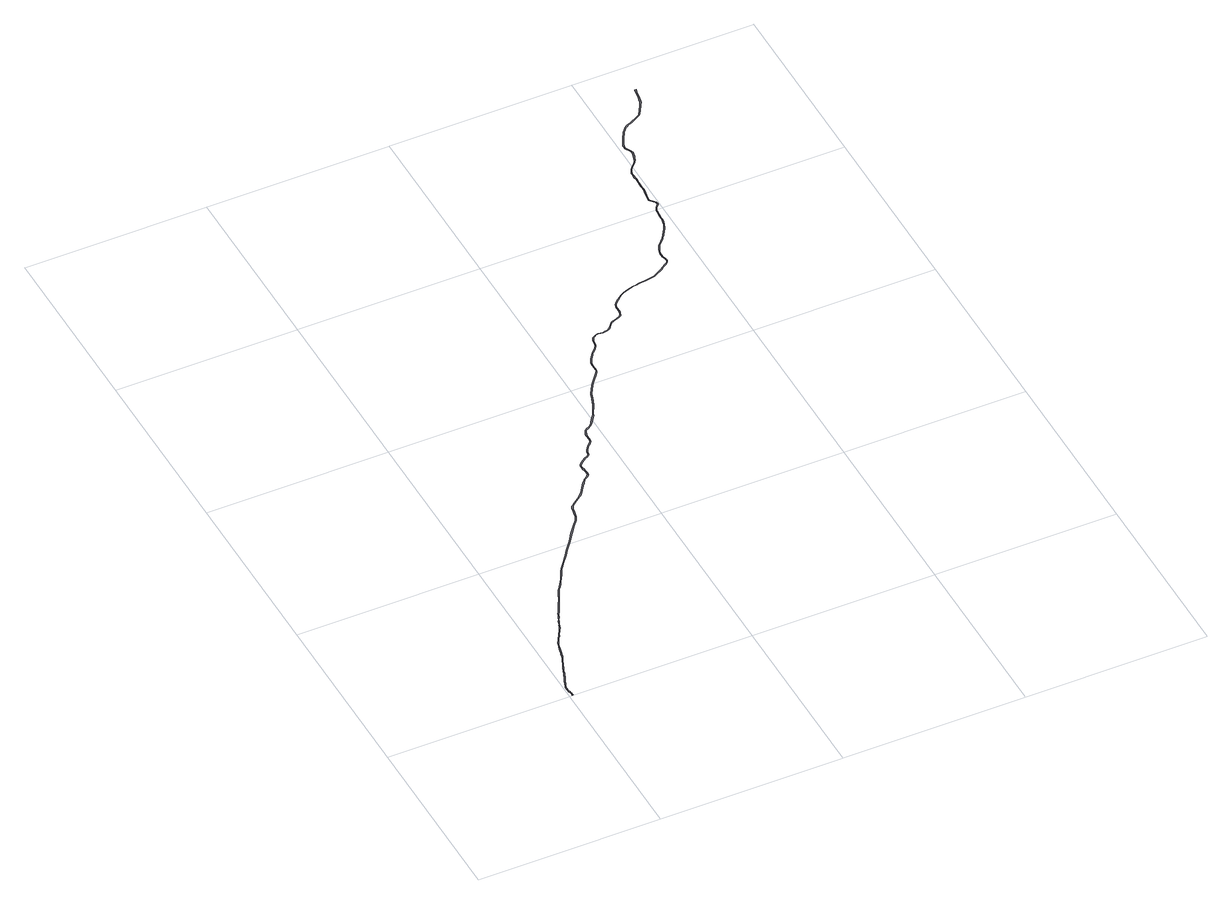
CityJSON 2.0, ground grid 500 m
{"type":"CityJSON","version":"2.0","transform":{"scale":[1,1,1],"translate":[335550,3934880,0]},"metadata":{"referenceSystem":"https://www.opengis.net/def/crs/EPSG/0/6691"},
"CityObjects":{
"road1":{"type":"Road","attributes":{"RoadStructureAttribute.sectionType":"1"},"geometry":[{"type":"MultiSurface","lod":"1","boundaries":[[[0,1,2,3,4,5,6,7,8,9,10,11,12,13,14,15,16,17,18,19,20,21,22,23,24,25,26,27,28,29,30,31,32,33,34,35,36,37,38,39,40,41,42,43,44,45,46,47,48,49,50,51,52,53,54,55,56,57,58,59,60,61,62,63,64,65,66,67,68,69,70,71,72,73,74,75,76,77,78,79,80,81,82,83,84,85,86,87,88,89,90,91,92,93,94,95,96,97,98,99,100,101,102,103,104,105,106,107,108,109,110,111,112,113,114,115,116,117,118,119,120,121,122,123,124,125,126,127,128,129,130,131,132,133,134,135,136,137,138,139,140,141,142,143,144,145,146,147,148,149,150,151,152,153,154,155,156,157,158,159,160,161,162,163,164,165,166,167,168,169,170,171,172,173,174,175,176,177,178,179,180,181,182,183,184,185,186,187,188,189,190,191,192,193,194,195,196,197,198,199,200,201,202,203,204,205,206,207,208,209,210,211,212,213,214,215,216,217,218,219,220,221,222,223,224,225,226,227,228,229,230,231,232,233,234,235,236,237,238,239,240,241,242,243,244,245,246,247,248,249,250,251,252,253,254,255,256,257,258,259,260,261,262,263,264,265,266,267,268,269,270,271,272,273,274,275,276,277,278,279,280,281,282,283,284,285,286,287,288,289,290,291,292,293,294,295,296,297,298,299,300,301,302,303,304,305,306,307,308,309,310,311,312,313,314,315,316,317,318,319,320,321,322,323,324,325,326,327,328,329,330,331,332,333,334,335,336,337,338,339,340,341,342,343,344,345,346,347,348,349,350,351,352,353,354,355,356,357,358,359,360,361,362,363,364,365,366,367,368,369,370,371,372,373,374,375,376,377,378,379,380,381,382,383,384,385,386,387,388,389,390,391,392,393,394,395,396,397,398,399,400,401,402,403,404,405,406,407,408,409,410,411,412,413,414,415,416,417,418,419,420,421,422,423,424,425,426,427,428,429,430,431,432,433,434,435,436,437,438,439,440,441,442,443,444,445,446,447,448,449,450,451,452,453,454,455,456,457,458,459,460,461,462,463,464,465,466,467,468,469,470,471,472,473,474,475,476,477,478,479,480,481,482,483,484,485,486,487,488,489,490,491,492,493,494,495,496,497,498,499,500,501,502,503,504,505,506,507,508,509,510,511,512,513,514,515,516,517,518,519,520,521,522,523,524,525,526,527,528,529,530,531,532,533,534,535,536,537,538,539,540,541,542,543,544,545,546,547,548,549,550,551,552,553,554,555,556,557,558,559,560,561,562,563,564,565,566,567,568,569,570,571,572,573,574,575,576,577,578,579,580,581,582,583,584,585,586]]]}]}
},
"vertices":[
[1132,1916,0],[1131,1911,0],[1130,1907,0],[1128,1893,0],[1124,1875,0],[1123,1871,0],[1117,1859,0],[1108,1844,0],[1100,1831,0],[1098,1829,0],[1094,1827,0],[1070,1815,0],[1060,1810,0],[1054,1807,0],[1050,1804,0],[1047,1802,0],[1043,1797,0],[1038,1791,0],[1036,1787,0],[1026,1770,0],[1022,1762,0],[1017,1752,0],[1014,1745,0],[1014,1741,0],[1014,1738,0],[1015,1733,0],[1022,1719,0],[1023,1715,0],[1023,1709,0],[1023,1708,0],[1020,1700,0],[1018,1694,0],[1016,1686,0],[1013,1680,0],[1006,1673,0],[998,1665,0],[994,1660,0],[991,1654,0],[988,1647,0],[988,1642,0],[988,1635,0],[988,1629,0],[989,1622,0],[988,1609,0],[988,1599,0],[988,1596,0],[988,1589,0],[988,1579,0],[986,1567,0],[982,1545,0],[982,1541,0],[982,1539,0],[985,1535,0],[994,1524,0],[995,1521,0],[996,1520,0],[995,1517,0],[994,1516,0],[987,1507,0],[984,1501,0],[983,1499,0],[982,1495,0],[982,1490,0],[981,1481,0],[980,1468,0],[980,1461,0],[978,1452,0],[976,1444,0],[970,1432,0],[968,1428,0],[964,1421,0],[956,1409,0],[951,1401,0],[942,1392,0],[931,1380,0],[930,1379,0],[925,1368,0],[922,1361,0],[920,1349,0],[920,1343,0],[920,1341,0],[923,1330,0],[923,1327,0],[924,1323,0],[923,1320,0],[921,1317,0],[913,1311,0],[896,1299,0],[876,1288,0],[872,1286,0],[859,1283,0],[844,1280,0],[830,1279,0],[824,1278,0],[819,1277,0],[814,1276,0],[810,1276,0],[796,1272,0],[787,1269,0],[776,1264,0],[766,1259,0],[761,1255,0],[751,1247,0],[742,1238,0],[741,1236,0],[739,1234,0],[737,1229,0],[736,1226,0],[736,1221,0],[736,1209,0],[735,1205,0],[735,1202,0],[732,1195,0],[730,1193,0],[728,1191,0],[722,1188,0],[720,1187,0],[708,1183,0],[706,1183,0],[701,1180,0],[694,1172,0],[686,1163,0],[682,1160,0],[674,1158,0],[667,1157,0],[654,1158,0],[647,1157,0],[639,1152,0],[635,1149,0],[631,1141,0],[630,1138,0],[630,1134,0],[629,1127,0],[628,1124,0],[627,1121,0],[626,1119,0],[625,1118,0],[624,1116,0],[623,1114,0],[621,1112,0],[617,1107,0],[612,1103,0],[609,1099,0],[605,1095,0],[595,1081,0],[592,1074,0],[590,1070,0],[589,1060,0],[589,1050,0],[589,1044,0],[589,1039,0],[586,1034,0],[581,1027,0],[564,1006,0],[556,995,0],[540,969,0],[534,952,0],[526,930,0],[510,899,0],[509,897,0],[507,895,0],[494,876,0],[491,871,0],[488,868,0],[484,864,0],[474,859,0],[468,855,0],[465,850,0],[462,842,0],[461,835,0],[462,823,0],[461,816,0],[459,812,0],[452,805,0],[448,802,0],[439,789,0],[436,783,0],[435,775,0],[433,772,0],[433,771,0],[431,770,0],[429,768,0],[422,765,0],[406,754,0],[400,747,0],[399,745,0],[399,742,0],[399,736,0],[399,732,0],[401,720,0],[401,712,0],[401,710,0],[401,708,0],[398,705,0],[396,702,0],[386,696,0],[384,693,0],[377,685,0],[371,678,0],[356,656,0],[349,648,0],[345,645,0],[326,630,0],[318,623,0],[315,621,0],[312,615,0],[310,610,0],[309,603,0],[307,592,0],[305,581,0],[304,580,0],[299,572,0],[286,555,0],[268,533,0],[252,509,0],[238,491,0],[231,483,0],[220,468,0],[217,464,0],[204,447,0],[190,429,0],[188,426,0],[185,422,0],[184,419,0],[178,408,0],[177,406,0],[174,399,0],[171,394,0],[166,387,0],[160,377,0],[156,372,0],[156,371,0],[151,364,0],[148,360,0],[145,354,0],[144,352,0],[139,342,0],[137,337,0],[133,329,0],[126,316,0],[125,314,0],[116,297,0],[114,292,0],[112,289,0],[109,284,0],[109,283,0],[102,268,0],[101,265,0],[97,258,0],[94,248,0],[92,245,0],[92,243,0],[88,235,0],[86,231,0],[76,213,0],[74,210,0],[69,203,0],[64,193,0],[63,192,0],[60,187,0],[59,183,0],[57,176,0],[55,168,0],[52,156,0],[51,150,0],[50,149,0],[48,140,0],[46,135,0],[43,127,0],[42,125,0],[38,115,0],[36,112,0],[32,102,0],[28,91,0],[24,81,0],[23,80,0],[18,67,0],[12,54,0],[12,53,0],[10,48,0],[7,40,0],[6,37,0],[6,36,0],[5,34,0],[5,30,0],[5,29,0],[5,24,0],[6,17,0],[7,16,0],[7,13,0],[8,8,0],[8,6,0],[8,4,0],[8,1,0],[10,1,0],[10,4,0],[10,6,0],[10,9,0],[9,14,0],[9,16,0],[8,17,0],[7,24,0],[7,29,0],[7,30,0],[7,33,0],[8,36,0],[8,37,0],[9,39,0],[12,47,0],[14,53,0],[20,66,0],[25,79,0],[26,81,0],[29,90,0],[34,101,0],[38,111,0],[39,114,0],[43,124,0],[44,126,0],[48,134,0],[50,139,0],[52,149,0],[53,150,0],[54,156,0],[57,167,0],[59,176,0],[61,182,0],[62,186,0],[65,191,0],[65,192,0],[71,202,0],[76,209,0],[77,212,0],[87,230,0],[90,234,0],[93,243,0],[94,244,0],[95,248,0],[99,257,0],[102,265,0],[104,267,0],[111,283,0],[114,288,0],[116,291,0],[118,296,0],[127,313,0],[128,315,0],[135,328,0],[139,336,0],[141,341,0],[146,351,0],[147,354,0],[150,359,0],[152,363,0],[157,369,0],[158,371,0],[162,376,0],[168,386,0],[172,393,0],[175,398,0],[179,405,0],[180,407,0],[186,418,0],[187,421,0],[190,425,0],[192,428,0],[206,446,0],[219,462,0],[222,466,0],[233,482,0],[239,490,0],[254,507,0],[271,532,0],[288,554,0],[301,570,0],[306,579,0],[307,581,0],[310,592,0],[312,603,0],[313,609,0],[315,614,0],[317,619,0],[319,621,0],[328,628,0],[347,643,0],[351,646,0],[358,654,0],[373,676,0],[379,683,0],[386,692,0],[388,694,0],[398,700,0],[400,703,0],[403,706,0],[404,709,0],[404,712,0],[404,720,0],[402,732,0],[401,736,0],[401,742,0],[402,744,0],[402,745,0],[408,752,0],[423,763,0],[430,766,0],[433,768,0],[435,770,0],[436,771,0],[437,774,0],[439,782,0],[441,788,0],[450,800,0],[454,803,0],[461,811,0],[463,815,0],[464,823,0],[464,835,0],[465,841,0],[467,849,0],[470,853,0],[476,856,0],[485,862,0],[490,866,0],[493,869,0],[510,894,0],[511,896,0],[512,899,0],[528,930,0],[537,953,0],[542,968,0],[558,994,0],[566,1005,0],[583,1025,0],[588,1033,0],[590,1038,0],[591,1044,0],[591,1048,0],[591,1060,0],[592,1069,0],[594,1073,0],[597,1080,0],[607,1094,0],[610,1098,0],[613,1101,0],[618,1106,0],[622,1110,0],[624,1113,0],[626,1115,0],[627,1117,0],[628,1119,0],[629,1121,0],[630,1123,0],[631,1127,0],[632,1134,0],[632,1138,0],[633,1140,0],[637,1148,0],[640,1150,0],[648,1155,0],[654,1156,0],[667,1155,0],[675,1156,0],[683,1158,0],[688,1161,0],[695,1170,0],[703,1179,0],[707,1180,0],[707,1181,0],[720,1185,0],[722,1186,0],[725,1187,0],[729,1189,0],[732,1191,0],[734,1194,0],[736,1201,0],[737,1204,0],[738,1209,0],[738,1221,0],[738,1225,0],[739,1228,0],[741,1233,0],[742,1235,0],[744,1237,0],[753,1245,0],[762,1254,0],[767,1258,0],[777,1263,0],[787,1267,0],[797,1270,0],[811,1274,0],[815,1275,0],[819,1275,0],[824,1276,0],[830,1277,0],[844,1278,0],[859,1281,0],[872,1284,0],[877,1286,0],[897,1297,0],[905,1303,0],[914,1309,0],[922,1316,0],[924,1319,0],[926,1323,0],[925,1327,0],[925,1330,0],[922,1341,0],[922,1344,0],[922,1349,0],[924,1360,0],[927,1368,0],[932,1378,0],[933,1379,0],[944,1391,0],[949,1396,0],[952,1400,0],[958,1408,0],[966,1420,0],[970,1427,0],[972,1431,0],[978,1444,0],[980,1452,0],[982,1461,0],[982,1468,0],[983,1481,0],[984,1490,0],[984,1495,0],[985,1499,0],[986,1501,0],[988,1505,0],[996,1515,0],[997,1517,0],[998,1520,0],[997,1522,0],[996,1525,0],[987,1536,0],[984,1540,0],[984,1542,0],[984,1544,0],[988,1566,0],[990,1579,0],[990,1589,0],[990,1595,0],[990,1599,0],[990,1609,0],[991,1623,0],[990,1629,0],[990,1635,0],[990,1642,0],[990,1646,0],[993,1653,0],[995,1659,0],[999,1664,0],[1007,1672,0],[1014,1679,0],[1018,1684,0],[1021,1693,0],[1023,1699,0],[1025,1707,0],[1026,1709,0],[1026,1715,0],[1024,1720,0],[1017,1734,0],[1016,1738,0],[1016,1740,0],[1017,1744,0],[1019,1751,0],[1024,1761,0],[1028,1769,0],[1038,1786,0],[1040,1789,0],[1045,1795,0],[1049,1800,0],[1052,1802,0],[1055,1804,0],[1061,1808,0],[1071,1812,0],[1096,1825,0],[1100,1828,0],[1102,1830,0],[1110,1843,0],[1119,1858,0],[1126,1870,0],[1127,1874,0],[1130,1892,0],[1133,1907,0],[1135,1916,0]
]}
